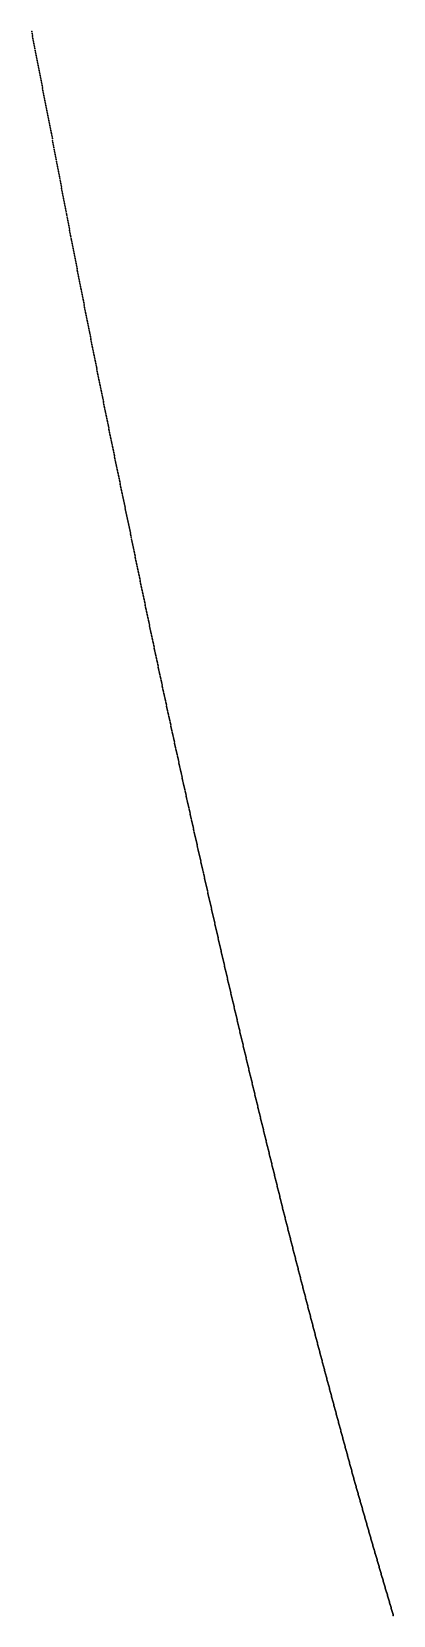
# Model space of a CAD drawing. Header units: metres. Extents: x 0 to 360, y 46 to 216.
# Drawn here: x 49.91 to 58.91, y 93.25 to 132.67 of the extents above; entities that cross this region are included whole.
import ezdxf

# ---------------------------------------------------------------- set-up
doc = ezdxf.new("R2010")
doc.units = ezdxf.units.M

msp = doc.modelspace()

# ---------------------------------------------------------------- linework, layer by layer
for p in [(49.914, 132.668), (49.922, 132.625), (49.93, 132.583), (49.938, 132.541), (49.946, 132.498), (49.954, 132.456), (49.962, 132.414), (49.97, 132.372), (49.978, 132.33), (49.986, 132.287), (49.994, 132.245), (50.002, 132.203), (50.01, 132.161), (50.018, 132.119), (50.027, 132.077), (50.035, 132.035), (50.043, 131.993), (50.051, 131.951), (50.059, 131.909), (50.067, 131.867), (50.075, 131.825), (50.083, 131.784), (50.091, 131.742), (50.099, 131.7), (50.107, 131.658), (50.115, 131.616), (50.123, 131.575), (50.131, 131.533), (50.139, 131.491), (50.147, 131.45), (50.155, 131.408), (50.163, 131.366), (50.171, 131.325), (50.179, 131.283), (50.187, 131.242), (50.195, 131.2), (50.203, 131.159), (50.212, 131.117), (50.22, 131.076), (50.228, 131.034), (50.236, 130.993), (50.244, 130.952), (50.252, 130.91), (50.26, 130.869), (50.268, 130.828), (50.276, 130.787), (50.284, 130.745), (50.292, 130.704), (50.3, 130.663), (50.308, 130.622), (50.316, 130.581), (50.324, 130.539), (50.332, 130.498), (50.34, 130.457), (50.348, 130.416), (50.356, 130.375), (50.364, 130.334), (50.372, 130.293), (50.38, 130.252), (50.388, 130.211), (50.396, 130.17), (50.404, 130.129), (50.412, 130.089), (50.42, 130.048), (50.428, 130.006), (50.436, 129.954), (50.444, 129.909), (50.452, 129.866), (50.46, 129.823), (50.468, 129.781), (50.476, 129.738), (50.484, 129.695), (50.492, 129.653), (50.5, 129.61), (50.508, 129.568), (50.516, 129.525), (50.524, 129.483), (50.532, 129.44), (50.54, 129.398), (50.548, 129.356), (50.556, 129.313), (50.564, 129.271), (50.572, 129.229), (50.58, 129.186), (50.588, 129.144), (50.596, 129.102), (50.604, 129.06), (50.612, 129.017), (50.62, 128.975), (50.628, 128.933), (50.636, 128.891), (50.644, 128.849), (50.652, 128.807), (50.66, 128.765), (50.668, 128.723), (50.676, 128.681), (50.684, 128.639), (50.692, 128.597), (50.7, 128.555), (50.708, 128.513), (50.716, 128.471), (50.724, 128.43), (50.731, 128.388), (50.739, 128.346), (50.747, 128.304), (50.755, 128.262), (50.763, 128.221), (50.771, 128.179), (50.779, 128.137), (50.787, 128.096), (50.795, 128.054), (50.803, 128.012), (50.811, 127.971), (50.819, 127.929), (50.827, 127.888), (50.835, 127.846), (50.843, 127.805), (50.851, 127.763), (50.859, 127.722), (50.867, 127.681), (50.875, 127.639), (50.883, 127.598), (50.891, 127.557), (50.899, 127.515), (50.907, 127.474), (50.915, 127.433), (50.922, 127.392), (50.93, 127.35), (50.938, 127.309), (50.946, 127.268), (50.954, 127.227), (50.962, 127.186), (50.97, 127.145), (50.978, 127.104), (50.986, 127.063), (50.994, 127.022), (51.002, 126.981), (51.01, 126.94), (51.018, 126.899), (51.026, 126.858), (51.034, 126.817), (51.042, 126.776), (51.049, 126.735), (51.057, 126.694), (51.065, 126.654), (51.073, 126.613), (51.081, 126.572), (51.089, 126.531), (51.097, 126.491), (51.105, 126.45), (51.113, 126.409), (51.121, 126.369), (51.129, 126.328), (51.137, 126.287), (51.145, 126.247), (51.153, 126.206), (51.16, 126.166), (51.168, 126.125), (51.176, 126.085), (51.184, 126.044), (51.192, 126.004), (51.2, 125.964), (51.208, 125.923), (51.216, 125.883), (51.224, 125.843), (51.232, 125.802), (51.24, 125.762), (51.247, 125.722), (51.255, 125.681), (51.263, 125.641), (51.271, 125.601), (51.279, 125.561), (51.287, 125.521), (51.295, 125.481), (51.303, 125.441), (51.311, 125.4), (51.319, 125.36), (51.327, 125.32), (51.334, 125.28), (51.342, 125.24), (51.35, 125.2), (51.358, 125.161), (51.366, 125.121), (51.374, 125.081), (51.382, 125.041), (51.39, 125.001), (51.398, 124.961), (51.405, 124.921), (51.413, 124.882), (51.421, 124.842), (51.429, 124.802), (51.437, 124.762), (51.445, 124.723), (51.453, 124.683), (51.461, 124.644), (51.469, 124.604), (51.476, 124.564), (51.484, 124.525), (51.492, 124.485), (51.5, 124.446), (51.508, 124.406), (51.516, 124.367), (51.524, 124.327), (51.532, 124.288), (51.539, 124.248), (51.547, 124.209), (51.555, 124.17), (51.563, 124.13), (51.571, 124.091), (51.579, 124.052), (51.587, 124.012), (51.595, 123.973), (51.602, 123.934), (51.61, 123.895), (51.618, 123.856), (51.626, 123.816), (51.634, 123.777), (51.642, 123.738), (51.65, 123.699), (51.657, 123.66), (51.665, 123.621), (51.673, 123.582), (51.681, 123.543), (51.689, 123.504), (51.697, 123.465), (51.705, 123.426), (51.712, 123.387), (51.72, 123.348), (51.728, 123.309), (51.736, 123.271), (51.744, 123.232), (51.752, 123.193), (51.76, 123.154), (51.767, 123.115), (51.775, 123.077), (51.783, 123.038), (51.791, 122.999), (51.799, 122.961), (51.807, 122.922), (51.814, 122.883), (51.822, 122.845), (51.83, 122.806), (51.838, 122.768), (51.846, 122.729), (51.854, 122.69), (51.861, 122.652), (51.869, 122.614), (51.877, 122.575), (51.885, 122.537), (51.893, 122.498), (51.901, 122.46), (51.908, 122.421), (51.916, 122.383), (51.924, 122.345), (51.932, 122.307), (51.94, 122.268), (51.948, 122.23), (51.955, 122.192), (51.963, 122.154), (51.971, 122.115), (51.979, 122.077), (51.987, 122.039), (51.995, 122.001), (52.002, 121.963), (52.01, 121.925), (52.018, 121.887), (52.026, 121.849), (52.034, 121.811), (52.041, 121.773), (52.049, 121.735), (52.057, 121.697), (52.065, 121.659), (52.073, 121.621), (52.081, 121.583), (52.088, 121.545), (52.096, 121.507), (52.104, 121.469), (52.112, 121.432), (52.12, 121.394), (52.127, 121.356), (52.135, 121.318), (52.143, 121.281), (52.151, 121.243), (52.159, 121.205), (52.166, 121.168), (52.174, 121.13), (52.182, 121.092), (52.19, 121.055), (52.198, 121.017), (52.205, 120.98), (52.213, 120.942), (52.221, 120.905), (52.229, 120.867), (52.237, 120.83), (52.244, 120.792), (52.252, 120.755), (52.26, 120.717), (52.268, 120.68), (52.276, 120.643), (52.283, 120.605), (52.291, 120.568), (52.299, 120.531), (52.307, 120.493), (52.314, 120.456), (52.322, 120.419), (52.33, 120.382), (52.338, 120.345), (52.346, 120.307), (52.353, 120.27), (52.361, 120.233), (52.369, 120.196), (52.377, 120.159), (52.385, 120.122), (52.392, 120.081), (52.4, 120.035), (52.408, 119.996), (52.416, 119.958), (52.423, 119.921), (52.431, 119.883), (52.439, 119.845), (52.447, 119.807), (52.454, 119.769), (52.462, 119.731), (52.47, 119.693), (52.478, 119.656), (52.486, 119.618), (52.493, 119.58), (52.501, 119.542), (52.509, 119.505), (52.517, 119.467), (52.524, 119.429), (52.532, 119.392), (52.54, 119.354), (52.548, 119.317), (52.555, 119.279), (52.563, 119.241), (52.571, 119.204), (52.579, 119.166), (52.586, 119.129), (52.594, 119.091), (52.602, 119.054), (52.61, 119.016), (52.617, 118.979), (52.625, 118.942), (52.633, 118.904), (52.641, 118.867), (52.648, 118.83), (52.656, 118.792), (52.664, 118.755), (52.672, 118.718), (52.679, 118.681), (52.687, 118.643), (52.695, 118.606), (52.703, 118.569), (52.71, 118.532), (52.718, 118.495), (52.726, 118.458), (52.734, 118.42), (52.741, 118.383), (52.749, 118.346), (52.757, 118.309), (52.764, 118.272), (52.772, 118.235), (52.78, 118.198), (52.788, 118.161), (52.795, 118.124), (52.803, 118.087), (52.811, 118.051), (52.819, 118.014), (52.826, 117.977), (52.834, 117.94), (52.842, 117.903), (52.849, 117.866), (52.857, 117.83), (52.865, 117.793), (52.873, 117.756), (52.88, 117.719), (52.888, 117.683), (52.896, 117.646), (52.904, 117.609), (52.911, 117.573), (52.919, 117.536), (52.927, 117.499), (52.934, 117.463), (52.942, 117.426), (52.95, 117.39), (52.958, 117.353), (52.965, 117.317), (52.973, 117.28), (52.981, 117.244), (52.988, 117.207), (52.996, 117.171), (53.004, 117.135), (53.011, 117.098), (53.019, 117.062), (53.027, 117.026), (53.035, 116.989), (53.042, 116.953), (53.05, 116.917), (53.058, 116.88), (53.065, 116.844), (53.073, 116.808), (53.081, 116.772), (53.088, 116.736), (53.096, 116.699), (53.104, 116.663), (53.112, 116.627), (53.119, 116.591), (53.127, 116.555), (53.135, 116.519), (53.142, 116.483), (53.15, 116.447), (53.158, 116.411), (53.165, 116.375), (53.173, 116.339), (53.181, 116.303), (53.188, 116.267), (53.196, 116.231), (53.204, 116.195), (53.212, 116.159), (53.219, 116.124), (53.227, 116.088), (53.235, 116.052), (53.242, 116.016), (53.25, 115.98), (53.258, 115.945), (53.265, 115.909), (53.273, 115.873), (53.281, 115.837), (53.288, 115.802), (53.296, 115.766), (53.304, 115.731), (53.311, 115.695), (53.319, 115.659), (53.327, 115.624), (53.334, 115.588), (53.342, 115.553), (53.35, 115.517), (53.357, 115.482), (53.365, 115.446), (53.373, 115.411), (53.38, 115.375), (53.388, 115.34), (53.396, 115.304), (53.403, 115.269), (53.411, 115.234), (53.419, 115.198), (53.426, 115.163), (53.434, 115.128), (53.442, 115.092), (53.449, 115.057), (53.457, 115.022), (53.465, 114.987), (53.472, 114.952), (53.48, 114.916), (53.488, 114.881), (53.495, 114.846), (53.503, 114.811), (53.51, 114.776), (53.518, 114.741), (53.526, 114.706), (53.533, 114.671), (53.541, 114.635), (53.549, 114.6), (53.556, 114.565), (53.564, 114.53), (53.572, 114.495), (53.579, 114.461), (53.587, 114.426), (53.595, 114.391), (53.602, 114.356), (53.61, 114.321), (53.617, 114.286), (53.625, 114.251), (53.633, 114.216), (53.64, 114.182), (53.648, 114.147), (53.656, 114.112), (53.663, 114.077), (53.671, 114.043), (53.679, 114.008), (53.686, 113.973), (53.694, 113.939), (53.701, 113.904), (53.709, 113.869), (53.717, 113.835), (53.724, 113.8), (53.732, 113.766), (53.74, 113.731), (53.747, 113.696), (53.755, 113.662), (53.762, 113.627), (53.77, 113.593), (53.778, 113.559), (53.785, 113.524), (53.793, 113.49), (53.801, 113.455), (53.808, 113.421), (53.816, 113.387), (53.823, 113.352), (53.831, 113.318), (53.839, 113.284), (53.846, 113.249), (53.854, 113.215), (53.861, 113.181), (53.869, 113.146), (53.877, 113.112), (53.884, 113.078), (53.892, 113.044), (53.899, 113.01), (53.907, 112.976), (53.915, 112.941), (53.922, 112.907), (53.93, 112.873), (53.938, 112.839), (53.945, 112.805), (53.953, 112.771), (53.96, 112.737), (53.968, 112.703), (53.976, 112.669), (53.983, 112.635), (53.991, 112.601), (53.998, 112.567), (54.006, 112.533), (54.013, 112.499), (54.021, 112.465), (54.029, 112.432), (54.036, 112.398), (54.044, 112.364), (54.051, 112.33), (54.059, 112.296), (54.067, 112.263), (54.074, 112.229), (54.082, 112.195), (54.089, 112.161), (54.097, 112.128), (54.105, 112.094), (54.112, 112.06), (54.12, 112.027), (54.127, 111.993), (54.135, 111.959), (54.142, 111.926), (54.15, 111.892), (54.158, 111.859), (54.165, 111.825), (54.173, 111.792), (54.18, 111.758), (54.188, 111.725), (54.195, 111.691), (54.203, 111.658), (54.211, 111.624), (54.218, 111.591), (54.226, 111.558), (54.233, 111.524), (54.241, 111.491), (54.248, 111.458), (54.256, 111.424), (54.264, 111.391), (54.271, 111.358), (54.279, 111.324), (54.286, 111.286), (54.294, 111.246), (54.301, 111.213), (54.309, 111.18), (54.317, 111.146), (54.324, 111.113), (54.332, 111.079), (54.339, 111.046), (54.347, 111.013), (54.354, 110.979), (54.362, 110.946), (54.369, 110.913), (54.377, 110.88), (54.385, 110.846), (54.392, 110.813), (54.4, 110.78), (54.407, 110.747), (54.415, 110.714), (54.422, 110.68), (54.43, 110.647), (54.437, 110.614), (54.445, 110.581), (54.453, 110.548), (54.46, 110.515), (54.468, 110.482), (54.475, 110.449), (54.483, 110.416), (54.49, 110.383), (54.498, 110.35), (54.505, 110.317), (54.513, 110.284), (54.52, 110.251), (54.528, 110.218), (54.535, 110.185), (54.543, 110.152), (54.551, 110.119), (54.558, 110.086), (54.566, 110.053), (54.573, 110.021), (54.581, 109.988), (54.588, 109.955), (54.596, 109.922), (54.603, 109.889), (54.611, 109.857), (54.618, 109.824), (54.626, 109.791), (54.633, 109.759), (54.641, 109.726), (54.648, 109.693), (54.656, 109.661), (54.663, 109.628), (54.671, 109.595), (54.679, 109.563), (54.686, 109.53), (54.694, 109.498), (54.701, 109.465), (54.709, 109.433), (54.716, 109.4), (54.724, 109.368), (54.731, 109.335), (54.739, 109.303), (54.746, 109.27), (54.754, 109.238), (54.761, 109.205), (54.769, 109.173), (54.776, 109.14), (54.784, 109.108), (54.791, 109.076), (54.799, 109.043), (54.806, 109.011), (54.814, 108.979), (54.821, 108.946), (54.829, 108.914), (54.836, 108.882), (54.844, 108.85), (54.851, 108.817), (54.859, 108.785), (54.866, 108.753), (54.874, 108.721), (54.881, 108.689), (54.889, 108.657), (54.896, 108.624), (54.904, 108.592), (54.911, 108.56), (54.919, 108.528), (54.926, 108.496), (54.934, 108.464), (54.941, 108.432), (54.949, 108.4), (54.956, 108.368), (54.964, 108.336), (54.971, 108.304), (54.979, 108.272), (54.986, 108.24), (54.994, 108.208), (55.001, 108.176), (55.009, 108.144), (55.016, 108.113), (55.024, 108.081), (55.031, 108.049), (55.039, 108.017), (55.046, 107.985), (55.054, 107.954), (55.061, 107.922), (55.069, 107.89), (55.076, 107.858), (55.084, 107.826), (55.091, 107.795), (55.098, 107.763), (55.106, 107.731), (55.113, 107.7), (55.121, 107.668), (55.128, 107.636), (55.136, 107.605), (55.143, 107.573), (55.151, 107.542), (55.158, 107.51), (55.166, 107.479), (55.173, 107.447), (55.181, 107.415), (55.188, 107.384), (55.196, 107.352), (55.203, 107.321), (55.211, 107.29), (55.218, 107.258), (55.225, 107.227), (55.233, 107.195), (55.24, 107.164), (55.248, 107.132), (55.255, 107.101), (55.263, 107.07), (55.27, 107.038), (55.278, 107.007), (55.285, 106.976), (55.293, 106.944), (55.3, 106.913), (55.307, 106.882), (55.315, 106.851), (55.322, 106.819), (55.33, 106.788), (55.337, 106.757), (55.345, 106.726), (55.352, 106.695), (55.36, 106.664), (55.367, 106.632), (55.375, 106.601), (55.382, 106.57), (55.389, 106.539), (55.397, 106.508), (55.404, 106.477), (55.412, 106.446), (55.419, 106.415), (55.427, 106.384), (55.434, 106.353), (55.442, 106.322), (55.449, 106.291), (55.456, 106.26), (55.464, 106.229), (55.471, 106.198), (55.479, 106.167), (55.486, 106.136), (55.494, 106.105), (55.501, 106.075), (55.508, 106.044), (55.516, 106.013), (55.523, 105.982), (55.531, 105.951), (55.538, 105.921), (55.546, 105.89), (55.553, 105.859), (55.56, 105.828), (55.568, 105.798), (55.575, 105.767), (55.583, 105.736), (55.59, 105.706), (55.598, 105.675), (55.605, 105.644), (55.612, 105.614), (55.62, 105.583), (55.627, 105.552), (55.635, 105.522), (55.642, 105.491), (55.65, 105.461), (55.657, 105.43), (55.664, 105.4), (55.672, 105.369), (55.679, 105.339), (55.687, 105.308), (55.694, 105.278), (55.701, 105.247), (55.709, 105.217), (55.716, 105.186), (55.724, 105.156), (55.731, 105.126), (55.739, 105.095), (55.746, 105.065), (55.753, 105.034), (55.761, 105.004), (55.768, 104.974), (55.776, 104.944), (55.783, 104.913), (55.79, 104.883), (55.798, 104.853), (55.805, 104.822), (55.813, 104.792), (55.82, 104.762), (55.827, 104.732), (55.835, 104.702), (55.842, 104.671), (55.85, 104.641), (55.857, 104.611), (55.864, 104.581), (55.872, 104.551), (55.879, 104.521), (55.887, 104.491), (55.894, 104.461), (55.901, 104.431), (55.909, 104.401), (55.916, 104.371), (55.924, 104.341), (55.931, 104.311), (55.938, 104.281), (55.946, 104.251), (55.953, 104.221), (55.96, 104.191), (55.968, 104.161), (55.975, 104.131), (55.983, 104.101), (55.99, 104.071), (55.997, 104.041), (56.005, 104.012), (56.012, 103.982), (56.02, 103.952), (56.027, 103.922), (56.034, 103.892), (56.042, 103.863), (56.049, 103.833), (56.056, 103.803), (56.064, 103.773), (56.071, 103.744), (56.079, 103.714), (56.086, 103.684), (56.093, 103.655), (56.101, 103.625), (56.108, 103.595), (56.115, 103.561), (56.123, 103.527), (56.13, 103.497), (56.138, 103.468), (56.145, 103.439), (56.152, 103.41), (56.16, 103.381), (56.167, 103.351), (56.174, 103.322), (56.182, 103.293), (56.189, 103.264), (56.196, 103.235), (56.204, 103.206), (56.211, 103.177), (56.219, 103.148), (56.226, 103.119), (56.233, 103.09), (56.241, 103.06), (56.248, 103.031), (56.255, 103.002), (56.263, 102.973), (56.27, 102.944), (56.277, 102.915), (56.285, 102.887), (56.292, 102.858), (56.299, 102.829), (56.307, 102.8), (56.314, 102.771), (56.322, 102.742), (56.329, 102.713), (56.336, 102.684), (56.344, 102.655), (56.351, 102.627), (56.358, 102.598), (56.366, 102.569), (56.373, 102.54), (56.38, 102.511), (56.388, 102.483), (56.395, 102.454), (56.402, 102.425), (56.41, 102.396), (56.417, 102.368), (56.424, 102.339), (56.432, 102.31), (56.439, 102.281), (56.446, 102.253), (56.454, 102.224), (56.461, 102.195), (56.468, 102.167), (56.476, 102.138), (56.483, 102.11), (56.49, 102.081), (56.498, 102.052), (56.505, 102.024), (56.512, 101.995), (56.52, 101.967), (56.527, 101.938), (56.534, 101.91), (56.542, 101.881), (56.549, 101.853), (56.556, 101.824), (56.564, 101.796), (56.571, 101.767), (56.578, 101.739), (56.586, 101.71), (56.593, 101.682), (56.6, 101.654), (56.608, 101.625), (56.615, 101.597), (56.622, 101.568), (56.63, 101.54), (56.637, 101.512), (56.644, 101.483), (56.651, 101.455), (56.659, 101.427), (56.666, 101.399), (56.673, 101.37), (56.681, 101.342), (56.688, 101.314), (56.695, 101.285), (56.703, 101.257), (56.71, 101.229), (56.717, 101.201), (56.725, 101.173), (56.732, 101.144), (56.739, 101.116), (56.747, 101.088), (56.754, 101.06), (56.761, 101.032), (56.768, 101.004), (56.776, 100.976), (56.783, 100.948), (56.79, 100.92), (56.798, 100.891), (56.805, 100.863), (56.812, 100.835), (56.82, 100.807), (56.827, 100.779), (56.834, 100.751), (56.841, 100.723), (56.849, 100.695), (56.856, 100.667), (56.863, 100.639), (56.871, 100.612), (56.878, 100.584), (56.885, 100.556), (56.893, 100.528), (56.9, 100.5), (56.907, 100.472), (56.914, 100.444), (56.922, 100.416), (56.929, 100.388), (56.936, 100.361), (56.944, 100.333), (56.951, 100.305), (56.958, 100.277), (56.965, 100.249), (56.973, 100.222), (56.98, 100.194), (56.987, 100.166), (56.995, 100.138), (57.002, 100.111), (57.009, 100.083), (57.016, 100.055), (57.024, 100.028), (57.031, 100), (57.038, 99.972), (57.046, 99.945), (57.053, 99.917), (57.06, 99.889), (57.067, 99.862), (57.075, 99.834), (57.082, 99.807), (57.089, 99.779), (57.096, 99.752), (57.104, 99.724), (57.111, 99.696), (57.118, 99.669), (57.126, 99.641), (57.133, 99.614), (57.14, 99.586), (57.147, 99.559), (57.155, 99.532), (57.162, 99.504), (57.169, 99.477), (57.176, 99.449), (57.184, 99.422), (57.191, 99.394), (57.198, 99.367), (57.205, 99.34), (57.213, 99.312), (57.22, 99.285), (57.227, 99.258), (57.234, 99.23), (57.242, 99.203), (57.249, 99.176), (57.256, 99.148), (57.263, 99.121), (57.271, 99.094), (57.278, 99.067), (57.285, 99.039), (57.293, 99.012), (57.3, 98.985), (57.307, 98.958), (57.314, 98.931), (57.322, 98.903), (57.329, 98.876), (57.336, 98.849), (57.343, 98.822), (57.351, 98.795), (57.358, 98.768), (57.365, 98.741), (57.372, 98.713), (57.379, 98.686), (57.387, 98.659), (57.394, 98.632), (57.401, 98.605), (57.408, 98.578), (57.416, 98.551), (57.423, 98.524), (57.43, 98.497), (57.437, 98.47), (57.445, 98.443), (57.452, 98.416), (57.459, 98.389), (57.466, 98.362), (57.474, 98.335), (57.481, 98.308), (57.488, 98.282), (57.495, 98.255), (57.503, 98.228), (57.51, 98.201), (57.517, 98.174), (57.524, 98.147), (57.531, 98.12), (57.539, 98.094), (57.546, 98.067), (57.553, 98.04), (57.56, 98.013), (57.568, 97.986), (57.575, 97.96), (57.582, 97.933), (57.589, 97.906), (57.596, 97.879), (57.604, 97.853), (57.611, 97.826), (57.618, 97.799), (57.625, 97.773), (57.633, 97.746), (57.64, 97.719), (57.647, 97.693), (57.654, 97.666), (57.661, 97.639), (57.669, 97.613), (57.676, 97.586), (57.683, 97.56), (57.69, 97.533), (57.698, 97.507), (57.705, 97.48), (57.712, 97.453), (57.719, 97.427), (57.726, 97.4), (57.734, 97.374), (57.741, 97.347), (57.748, 97.321), (57.755, 97.294), (57.762, 97.268), (57.77, 97.242), (57.777, 97.215), (57.784, 97.189), (57.791, 97.162), (57.798, 97.136), (57.806, 97.11), (57.813, 97.083), (57.82, 97.057), (57.827, 97.03), (57.834, 97.004), (57.842, 96.978), (57.849, 96.951), (57.856, 96.925), (57.863, 96.899), (57.87, 96.873), (57.878, 96.846), (57.885, 96.818), (57.892, 96.786), (57.899, 96.76), (57.906, 96.735), (57.914, 96.71), (57.921, 96.684), (57.928, 96.659), (57.935, 96.633), (57.942, 96.608), (57.95, 96.583), (57.957, 96.557), (57.964, 96.532), (57.971, 96.507), (57.978, 96.481), (57.986, 96.456), (57.993, 96.431), (58, 96.405), (58.007, 96.38), (58.014, 96.355), (58.021, 96.33), (58.029, 96.304), (58.036, 96.279), (58.043, 96.254), (58.05, 96.229), (58.057, 96.203), (58.065, 96.178), (58.072, 96.153), (58.079, 96.128), (58.086, 96.103), (58.093, 96.077), (58.1, 96.052), (58.108, 96.027), (58.115, 96.002), (58.122, 95.977), (58.129, 95.952), (58.136, 95.927), (58.143, 95.901), (58.151, 95.876), (58.158, 95.851), (58.165, 95.826), (58.172, 95.801), (58.179, 95.776), (58.186, 95.751), (58.194, 95.726), (58.201, 95.701), (58.208, 95.676), (58.215, 95.651), (58.222, 95.626), (58.229, 95.601), (58.237, 95.576), (58.244, 95.551), (58.251, 95.526), (58.258, 95.501), (58.265, 95.476), (58.272, 95.451), (58.28, 95.426), (58.287, 95.401), (58.294, 95.377), (58.301, 95.352), (58.308, 95.327), (58.315, 95.302), (58.323, 95.277), (58.33, 95.252), (58.337, 95.227), (58.344, 95.202), (58.351, 95.178), (58.358, 95.153), (58.365, 95.128), (58.373, 95.103), (58.38, 95.078), (58.387, 95.054), (58.394, 95.029), (58.401, 95.004), (58.408, 94.979), (58.415, 94.955), (58.423, 94.93), (58.43, 94.905), (58.437, 94.881), (58.444, 94.856), (58.451, 94.831), (58.458, 94.806), (58.465, 94.782), (58.473, 94.757), (58.48, 94.732), (58.487, 94.708), (58.494, 94.683), (58.501, 94.659), (58.508, 94.634), (58.515, 94.609), (58.523, 94.585), (58.53, 94.56), (58.537, 94.536), (58.544, 94.511), (58.551, 94.486), (58.558, 94.462), (58.565, 94.437), (58.572, 94.413), (58.58, 94.388), (58.587, 94.364), (58.594, 94.339), (58.601, 94.315), (58.608, 94.29), (58.615, 94.266), (58.622, 94.241), (58.63, 94.217), (58.637, 94.192), (58.644, 94.168), (58.651, 94.144), (58.658, 94.119), (58.665, 94.095), (58.672, 94.07), (58.679, 94.046), (58.686, 94.022), (58.694, 93.997), (58.701, 93.973), (58.708, 93.949), (58.715, 93.924), (58.722, 93.9), (58.729, 93.876), (58.736, 93.851), (58.743, 93.827), (58.751, 93.803), (58.758, 93.778), (58.765, 93.754), (58.772, 93.73), (58.779, 93.706), (58.786, 93.681), (58.793, 93.657), (58.8, 93.633), (58.807, 93.609), (58.815, 93.584), (58.822, 93.56), (58.829, 93.536), (58.836, 93.512), (58.843, 93.488), (58.85, 93.464), (58.857, 93.439), (58.864, 93.415), (58.871, 93.391), (58.878, 93.367), (58.886, 93.343), (58.893, 93.319), (58.9, 93.295), (58.907, 93.271), (58.914, 93.246)]:
    msp.add_point(p)

doc.saveas('drawing.dxf')
